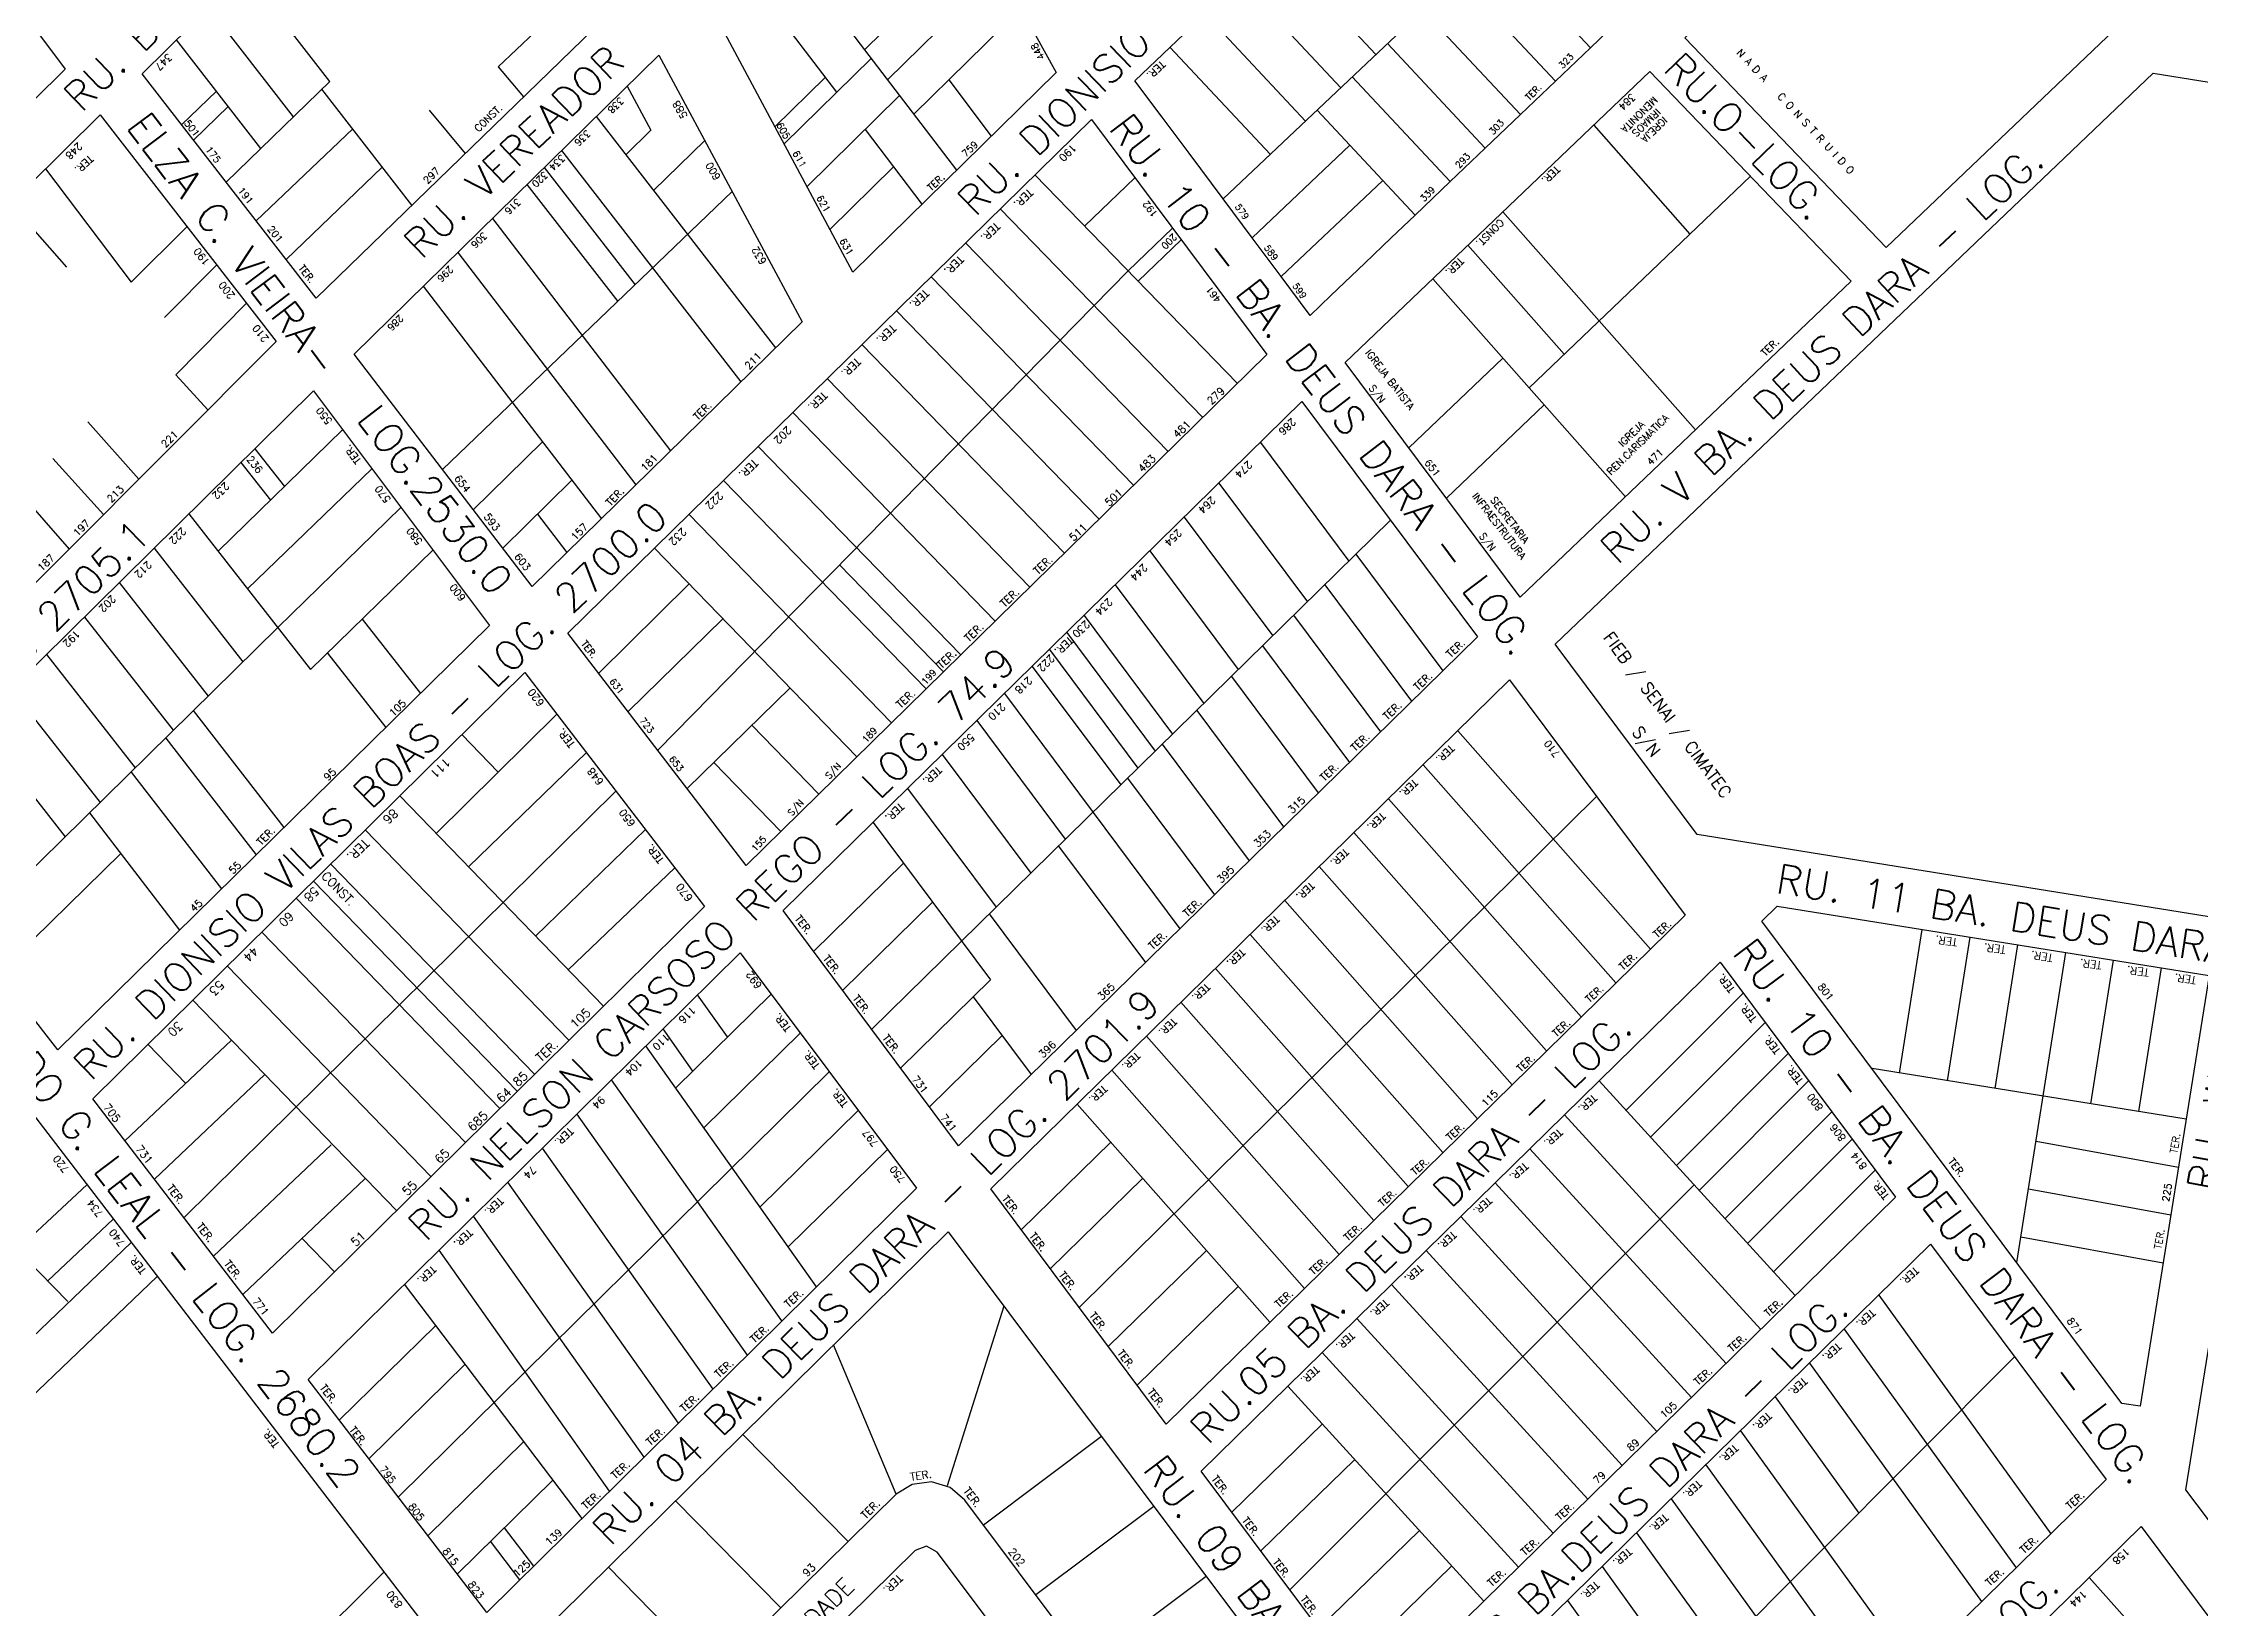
# Model space of a CAD drawing. Extents: x 714896 to 749292, y 8417558 to 8447149.
# Drawn here: x 740987.2 to 741432.6, y 8426551 to 8426874 of the extents above; entities that cross this region are included whole.
import ezdxf

# ---------------------------------------------------------------- set-up
doc = ezdxf.new("R2010")
doc.units = 0
doc.header["$MEASUREMENT"] = 0
for name, color, linetype in [('LOTE', 7, 'CONTINUOUS'), ('NUM-PORTA', 7, 'CONTINUOUS'), ('QUADRA', 6, 'CONTINUOUS'), ('TEXTO', 7, 'CONTINUOUS'), ('TEXTODERUA', 3, 'CONTINUOUS')]:
    doc.layers.add(name, color=color, linetype=linetype)
doc.styles.add('ROMANS', font='ROMANS.SHX', dxfattribs={"height": 1.5})

msp = doc.modelspace()

# ---------------------------------------------------------------- linework, layer by layer
at = {"layer": 'LOTE', "color": 7}
for p, q in [((741139.04, 8426895.88, 530.38), (741175.73, 8426847.81, 530.38)), ((741180.68, 8426896.22, 530.38), (741156.75, 8426872.68, 531.39)), ((741104.03, 8426890.88, 538.44), (741081.09, 8426869.16, 537.8)), ((741046.37, 8426866.11, 1121.06), (741028.84, 8426888.68, 539.66)), ((741131.9, 8426888.87, 530.38), (741150.97, 8426863.9, 530.38)), ((741184.55, 8426889.22, 530.38), (741161.46, 8426866.51, 531.36)), ((741038.85, 8426858.82, 31.78), (741021.38, 8426881.32, 539.66)), ((741189.04, 8426881.12, 530.38), (741166.91, 8426859.37, 531.32)), ((741032.14, 8426852.31, 32.69), (741014.72, 8426874.75, 539.05)), ((741081.09, 8426869.16, 537.8), (741086.33, 8426862.94, 537.07)), ((741158.1, 8426870.91, 529.63), (741140.13, 8426853.24, 530.38)), ((741022.94, 8426864.16, 734.49), (741015.77, 8426857.21, 539.63)), ((741046.37, 8426866.11, 1121.06), (741024.97, 8426845.36, 539.63)), ((741063.3, 8426840.62, 537.07), (741044.74, 8426864.52, 1076.7)), ((741148.62, 8426866.98, 529.95), (741138.24, 8426856.77, 530.38)), ((741174.12, 8426866.45, 530.69), (741182.87, 8426854.82, 530.38)), ((741025.39, 8426861, 734.49), (741018.22, 8426854.05, 539.63)), ((741066.9, 8426860.19, 538.02), (741074.31, 8426851.29, 537.07)), ((741163.97, 8426863.22, 529.58), (741144.85, 8426844.43, 530.38)), ((741031.15, 8426837.39, 539.63), (741051.09, 8426856.35, 538.47)), ((741156.84, 8426856.21, 530.38), (741168.59, 8426840.81, 530.38)), ((740987.71, 8426848.11, 538.26), (741005.39, 8426824.75, 0.22)), ((741057.19, 8426848.48, 538.03), (741037.34, 8426829.43, 539.63)), ((741162.7, 8426848.52, 529.83), (741149.58, 8426835.62, 530.38)), ((741191.88, 8426846.85), (741233.7, 8426803.82)), ((741202.13, 8426836.31, 0.69), (741212.52, 8426846.27)), ((740992.05, 8426827.79, 537.17), (740980.49, 8426840.96, 538.26)), ((741184.74, 8426839.85), (741226.56, 8426796.82)), ((741005.39, 8426824.75, 0.22), (741016.89, 8426836.2)), ((741177.6, 8426832.85), (741219.42, 8426789.81)), ((741211.12, 8426827.05, 0.61), (741220.3, 8426835.86)), ((741213.2, 8426824.92, 0.59), (741222.09, 8426833.45)), ((741012.22, 8426817.45, -0.05), (741023.02, 8426828.3)), ((741211.12, 8426827.05, 0.61), (741114.05, 8426728.18, 529.57)), ((741170.47, 8426825.84), (741212.28, 8426782.81)), ((741029.16, 8426820.4), (741014.59, 8426805.63, -0.44)), ((741163.33, 8426818.84), (741205.14, 8426775.81)), ((741156.19, 8426811.84), (741198, 8426768.81)), ((741014.59, 8426805.63, -0.44), (741021.16, 8426798.35)), ((741149.05, 8426804.84), (741190.86, 8426761.81)), ((741141.91, 8426797.83), (741183.72, 8426754.8)), ((740996.44, 8426795.88, 536.36), (741006.92, 8426784.09, 535.28)), ((741023.31, 8426769.21, 534.81), (741049, 8426794.25, 536.16)), ((740989.18, 8426788.34, 536.37), (740999.62, 8426776.77, 535.27)), ((741028.03, 8426787.54, 534.11), (741034.14, 8426779.77, 534.95)), ((741030.88, 8426790.36, 534.1), (741037.01, 8426782.55, 534.95)), ((741134.77, 8426790.83), (741176.58, 8426747.8)), ((741029.39, 8426761.43, 535.58), (741055.02, 8426786.24, 536.17)), ((741127.63, 8426783.83), (741169.44, 8426740.8)), ((740982.1, 8426781.62, 536.41), (740992.53, 8426769.66, 535.26)), ((741017.26, 8426776.91, 534.1), (741042.41, 8426744.81, 535.07)), ((741035.63, 8426753.46, 534.81), (741061.04, 8426778.23, 536.15)), ((741120.49, 8426776.83), (741162.3, 8426733.8)), ((741158.2, 8426670.55, 529.43), (741265.28, 8426775.59, 529.43)), ((741010.08, 8426769.81, 534.11), (741028.44, 8426746.39, 535.64)), ((741113.35, 8426769.83), (741155.17, 8426726.79)), ((741042.41, 8426744.81, 534.81), (741067.66, 8426769.42, 536.14)), ((741151.56, 8426766.38), (741173.01, 8426744.3)), ((741002.89, 8426762.72, 534.11), (741021.25, 8426739.32, 535.59)), ((741120.51, 8426762.46, 527.9), (741101.86, 8426744.04, 529.57)), ((740971.49, 8426690.4, 535.31), (741035.63, 8426753.46, 534.81)), ((740995.71, 8426755.63, 534.12), (741014.06, 8426732.25, 535.56)), ((741053.04, 8426755.21, -0.43), (741065.07, 8426739.86)), ((741127.51, 8426755.26, 528.04), (741107.96, 8426736.11, 529.57)), ((740987.87, 8426747.9, 534.12), (741006.22, 8426724.48, 535.29)), ((741045.91, 8426748.2, -0.43), (741057.94, 8426732.85)), ((740980.62, 8426740.74, 534.12), (740998.95, 8426717.34, 535.3)), ((741141.35, 8426741.02, 527.91), (741120.14, 8426720.25, 529.57)), ((741018.19, 8426736.32, 535.34), (741036.89, 8426712.18, 536.19)), ((741068.31, 8426710.95, 1.01), (741093.23, 8426735.58)), ((740973.44, 8426733.65, 534.12), (740991.75, 8426710.27, 535.29)), ((741012.53, 8426730.66, 535.34), (741031.18, 8426706.57, 536.19)), ((741073.6, 8426731.36), (741081.11, 8426723.61)), ((741133.49, 8426733.32), (741147.31, 8426719.09)), ((741279.16, 8426732.15, 523.74), (741318.94, 8426687.12, 523.74)), ((741074.97, 8426704.07, 0.89), (741099.32, 8426727.65)), ((741125.63, 8426725.62), (741139.46, 8426711.39)), ((741005.35, 8426723.62, 535.31), (741023.99, 8426699.51, 536.19)), ((741272.02, 8426725.15, 523.74), (741311.8, 8426680.12, 523.74)), ((741105.41, 8426719.72), (741016.25, 8426631.69)), ((741060.79, 8426718.71), (741102.82, 8426675.33)), ((741307.81, 8426718.61, 523.74), (741201.05, 8426613.14, 523.74)), ((741264.88, 8426718.14, 523.74), (741304.66, 8426673.12, 523.74)), ((740996.77, 8426715.2, 535.29), (741015.36, 8426691.03, 536.19)), ((741053.68, 8426711.69), (741095.71, 8426668.3)), ((741088.8, 8426689.8, 0.83), (741111.51, 8426711.79)), ((741257.74, 8426711.14, 523.74), (741297.52, 8426666.12, 523.74)), ((740977.92, 8426682.1, 535.14), (741003.2, 8426706.84, 534.83)), ((741046.56, 8426704.66), (741088.59, 8426661.28)), ((741095.53, 8426682.86, 0.91), (741117.6, 8426703.86)), ((741164.77, 8426704.83, 529.21), (741146.23, 8426686.58, 529.43)), ((741250.6, 8426704.14, 523.74), (741290.38, 8426659.11, 523.74)), ((741043, 8426701.15), (741085.03, 8426657.76)), ((741039.44, 8426697.63), (741081.47, 8426654.25)), ((741170.75, 8426696.81, 529.21), (741152.21, 8426678.57, 529.43)), ((741243.46, 8426697.14, 523.74), (741283.24, 8426652.11, 523.74)), ((741032.33, 8426690.61), (741074.36, 8426647.23)), ((741236.32, 8426690.13, 523.74), (741276.1, 8426645.11, 523.74)), ((741370.38, 8426661.52, 523.42), (741375.06, 8426691.16, 523.42)), ((741380.25, 8426659.94, 523.42), (741384.93, 8426689.57, 523.42)), ((741390.13, 8426658.35, 523.42), (741394.81, 8426687.98, 523.42)), ((741394.57, 8426622.41, 523.42), (741404.68, 8426686.39, 523.42)), ((741025.21, 8426683.58), (741067.24, 8426640.2)), ((741182.71, 8426680.78, 529.21), (741164.18, 8426662.54, 529.43)), ((741229.18, 8426683.13, 523.74), (741268.96, 8426638.11, 523.74)), ((741409.87, 8426655.17, 523.42), (741414.55, 8426684.81, 523.42)), ((741419.75, 8426653.59, 523.42), (741424.42, 8426683.22, 523.42)), ((741018.1, 8426676.56), (741060.12, 8426633.18)), ((741137.46, 8426677.78, 524.55), (741117.75, 8426658.46, 525.26)), ((741179.14, 8426677.27, 529.43), (741191.13, 8426661.21, 529.43)), ((741338.1, 8426678.01, 520.58), (741313.89, 8426653.77, 520.58)), ((741222.04, 8426676.13, 523.74), (741261.82, 8426631.1, 523.74)), ((741342.62, 8426671.96, 520.58), (741318.97, 8426648.28, 520.58)), ((741026.06, 8426668.34, 0.05), (741004.07, 8426647.56)), ((741008.84, 8426667.43), (741016.61, 8426659.41)), ((741143.46, 8426669.78, 524.55), (741123.55, 8426650.26, 525.27)), ((741185.12, 8426669.26, 529.25), (741170.16, 8426654.53, 529.43)), ((741214.9, 8426669.13, 523.74), (741254.69, 8426624.1, 523.74)), ((741347.4, 8426665.55, 520.58), (741324.31, 8426642.43, 520.58)), ((741032.94, 8426661.23, -0.05), (741010.16, 8426639.62)), ((741149.46, 8426661.78, 524.55), (741060.48, 8426574.01, 524.55)), ((741207.77, 8426662.13, 523.74), (741247.55, 8426617.1, 523.74)), ((741308.34, 8426659.92, 520.58), (741348.84, 8426615.6, 520.58)), ((741351.59, 8426659.94, 520.58), (741328.99, 8426637.31, 520.58)), ((740992.32, 8426614.4, 530.48), (740952.66, 8426654.84, 533.5)), ((741200.63, 8426655.12, 523.74), (741240.41, 8426610.1, 523.74)), ((741155.45, 8426653.78, 524.55), (741135.19, 8426633.91, 525.28)), ((741301.2, 8426652.91, 520.58), (741341.7, 8426608.59, 520.58)), ((741356.38, 8426653.53, 520.58), (741334.33, 8426631.46, 520.58)), ((741046.66, 8426646.74, -0.06), (741022.33, 8426623.75)), ((741161.45, 8426645.78, 524.55), (741140.95, 8426625.68, 525.29)), ((741207.58, 8426647.25, 530.83), (741189.09, 8426629.16, 523.74)), ((741294.06, 8426645.91, 520.58), (741334.56, 8426601.59, 520.58)), ((741360.56, 8426647.92, 520.58), (741339.01, 8426626.35, 520.58)), ((741398.53, 8426647.48, 523.42), (741427.95, 8426642.14, 523.42)), ((741365.35, 8426641.51, 520.58), (741344.36, 8426620.5, 520.58)), ((741053.62, 8426639.73, -0.05), (741028.42, 8426615.82)), ((741214.15, 8426639.81, 531.05), (741195.07, 8426621.15, 523.74)), ((741327.96, 8426638.45, 520.58), (741244.51, 8426554.91, 520.58)), ((741286.92, 8426638.91, 520.58), (741327.42, 8426594.59, 520.58)), ((741396.97, 8426637.61, 523.42), (741426.36, 8426632.27, 523.42)), ((741279.78, 8426631.91, 520.58), (741320.28, 8426587.59, 520.58)), ((741040.64, 8426627.42), (741047.31, 8426620.53)), ((741395.41, 8426627.73, 523.42), (741424.77, 8426622.39, 523.42)), ((741227.29, 8426624.94, 531.5), (741207.03, 8426605.12, 523.74)), ((741272.64, 8426624.91, 520.58), (741313.14, 8426580.58, 520.58)), ((741233.86, 8426617.5, 531.73), (741213.01, 8426597.11, 523.74)), ((741265.5, 8426617.9, 520.58), (741306, 8426573.58, 520.58)), ((741366.07, 8426615.69, 529.18), (741401.57, 8426566.47, 529.18)), ((741068.25, 8426609.43, 523.83), (741048.31, 8426589.88, 524.55)), ((741258.36, 8426610.9, 520.58), (741298.86, 8426566.58, 520.58)), ((741358.93, 8426608.69, 529.18), (741394.44, 8426559.47, 529.18)), ((741074.3, 8426601.46, 523.83), (741054.4, 8426581.94, 524.55)), ((741251.22, 8426603.9, 520.58), (741291.72, 8426559.58, 520.58)), ((741287.97, 8426496.68, 529.18), (741394.12, 8426602.95, 529.18)), ((741351.79, 8426601.69, 529.18), (741387.3, 8426552.47, 529.18)), ((741244.08, 8426596.9, 520.58), (741284.58, 8426552.57, 520.58)), ((741344.66, 8426594.69, 529.18), (741361.93, 8426570.73, 529.18)), ((741251.2, 8426589.11, 520.28), (741232.55, 8426570.94, 520.58)), ((741337.52, 8426587.68, 529.18), (741373.02, 8426538.46, 529.18)), ((741086.38, 8426585.5, 523.83), (741066.57, 8426566.07, 524.55)), ((741257.83, 8426581.72, 520.27), (741238.53, 8426562.92, 520.58)), ((741330.38, 8426580.68, 529.18), (741365.88, 8426531.46, 529.18)), ((741092.37, 8426577.54, 524.55), (741072.66, 8426558.14, 524.55)), ((741323.24, 8426573.68, 529.18), (741358.74, 8426524.46, 529.18)), ((741271.27, 8426567.14, 520.24), (741250.49, 8426546.9, 520.58)), ((741316.1, 8426566.68, 529.18), (741351.6, 8426517.45, 529.18)), ((741277.97, 8426559.82, 520.23), (741256.47, 8426538.88, 520.58)), ((741308.96, 8426559.68, 529.18), (741326.54, 8426535.3, 529.18)), ((741409.53, 8426557.47, 515.27), (741429.58, 8426534.94, 515.27)), ((741301.82, 8426552.67, 529.18), (741319.46, 8426528.21, 529.18))]:
    msp.add_line(p, q, dxfattribs=at)
at = {"layer": 'LOTE', "color": 7, "linetype": 'CONTINUOUS'}
for p, q in [((741185.47, 8426613.46), (741173.81, 8426576.34)), ((741163.25, 8426574.61), (741150.33, 8426605.42)), ((741153.37, 8426564.84), (741131.61, 8426586.94)), ((741205.66, 8426586.52), (741181.29, 8426568.26)), ((741117.73, 8426573.24), (741139.47, 8426551.16)), ((741216.47, 8426572.1), (741192.1, 8426553.84)), ((741103.86, 8426559.54), (741125.56, 8426537.49)), ((741227.27, 8426557.68), (741202.9, 8426539.42))]:
    msp.add_line(p, q, dxfattribs=at)
at = {"layer": 'LOTE', "color": 7, "linetype": 'CONTINUOUS', "flags": 128}
for points in [[(741230.75, 8426841.91), (741305.89, 8426912.93)], [(741286.39, 8426894.64), (741306.56, 8426873.11)], [(741241.48, 8426893.92), (741262.29, 8426871.71)], [(741234.24, 8426887.02), (741255.02, 8426864.84)], [(741279.16, 8426887.73), (741299.33, 8426866.2)], [(741227.01, 8426880.11), (741247.75, 8426857.97)], [(741271.93, 8426880.83), (741292.1, 8426859.3)], [(741219.78, 8426873.21), (741240.49, 8426851.1)], [(741264.66, 8426873.96), (741284.86, 8426852.39)], [(741257.39, 8426867.09), (741277.63, 8426845.49)], [(741250.13, 8426860.22), (741270.4, 8426838.58)], [(741307.23, 8426857.15), (741327.11, 8426834.66)], [(741236.74, 8426833.89), (741256.92, 8426852.97)], [(741242.72, 8426825.88), (741263.71, 8426845.72)], [(741293.89, 8426802.95), (741339.6, 8426846.58)], [(741288.48, 8426839.25), (741328.25, 8426794.27)], [(741281.24, 8426832.35), (741301.13, 8426809.85)], [(741274.01, 8426825.44), (741313.78, 8426780.45)], [(741269.09, 8426790.55), (741288.49, 8426809.07)], [(741276.86, 8426780.13), (741297.04, 8426799.39)], [(740981.86, 8426625.07), (740996.2, 8426638.5)], [(740988.13, 8426618.67), (741001.67, 8426631.36)], [(740914.95, 8426539.92), (741005.33, 8426626.59)], [(741010.71, 8426619.58), (740922.19, 8426534.83)], [(741057.5, 8426558.57), (741008.71, 8426510.01)]]:
    msp.add_lwpolyline(points, dxfattribs=at)
for points, elevation in [([(741107.75, 8426865.19), (741112.65, 8426856.07)], 529.59), ([(741101.33, 8426858.89), (741138.37, 8426811.17)], 529.59), ([(741112.65, 8426856.07), (741107.46, 8426850.99)], 529.59), ([(741094.19, 8426851.88), (741131.23, 8426804.17)], 529.59), ([(741123.74, 8426853.97), (741113.18, 8426843.61)], 529.59), ([(741090.62, 8426848.38), (741109.39, 8426824.2)], 529.59), ([(741129.42, 8426843.4), (741069.62, 8426786.07)], 529.59), ([(741087.05, 8426844.88), (741105.79, 8426820.74)], 529.59), ([(741079.91, 8426837.88), (741116.7, 8426789.92)], 529.59), ([(741072.77, 8426830.88), (741109.56, 8426782.92)], 529.59), ([(741065.63, 8426823.87), (741102.42, 8426775.92)], 529.59), ([(741090.25, 8426791.78), (741075.97, 8426777.78)], 529.59), ([(741096.34, 8426783.85), (741082.06, 8426769.85)], 529.59), ([(741089.2, 8426776.85), (741095.29, 8426768.91)], 529.59), ([(741128.43, 8426668.98), (741122.28, 8426677.67)], 524.55), ([(741121.32, 8426661.95), (741115.16, 8426670.65)], 524.55), ([(741146.81, 8426617.4), (741111.61, 8426667.14)], 524.55), ([(741139.69, 8426610.37), (741104.49, 8426660.11)], 524.55), ([(741132.58, 8426603.35), (741097.37, 8426653.09)], 524.55), ([(741125.46, 8426596.32), (741090.26, 8426646.06)], 524.55), ([(741118.34, 8426589.3), (741083.14, 8426639.03)], 524.55), ([(741111.23, 8426582.27), (741076.02, 8426632.01)], 524.55), ([(741104.11, 8426575.25), (741068.91, 8426624.98)], 524.55), ([(741098.42, 8426569.63), (741061.79, 8426617.96)], 524.55), ([(741085.61, 8426556.98), (741079.55, 8426564.91)], 524.55), ([(741088.45, 8426559.79), (741082.39, 8426567.72)], 524.55)]:
    msp.add_lwpolyline(points, dxfattribs=dict(at, elevation=elevation))
at = {"layer": 'LOTE', "color": 7, "flags": 128}
for points, elevation in [([(741238.44, 8426791.66), (741256.71, 8426767.18)], 529.43), ([(741229.87, 8426783.26), (741248.14, 8426758.78)], 529.43), ([(741222.73, 8426776.26), (741241.01, 8426751.78)], 529.43), ([(741215.59, 8426769.26), (741233.87, 8426744.78)], 529.43), ([(741258.14, 8426768.58), (741276.08, 8426744.54)], 529.43), ([(741208.46, 8426762.25), (741226.73, 8426737.77)], 529.43), ([(741251.72, 8426762.29), (741269.66, 8426738.24)], 529.43), ([(741198.47, 8426752.45), (741216.74, 8426727.97)], 529.43), ([(741202.03, 8426755.96), (741220.31, 8426731.48)], 529.43), ([(741245.29, 8426755.98), (741263.23, 8426731.94)], 529.43), ([(741194.9, 8426748.95), (741213.17, 8426724.47)], 529.43), ([(741238.86, 8426749.68), (741256.81, 8426725.64)], 529.43), ([(741191.33, 8426745.45), (741209.6, 8426720.97)], 529.43), ([(741232.44, 8426743.38), (741250.38, 8426719.33)], 529.43), ([(741185.61, 8426739.85), (741221.83, 8426691.32)], 529.43), ([(741179.9, 8426734.25), (741198.17, 8426709.77)], 529.43), ([(741225.3, 8426736.37), (741243.24, 8426712.33)], 529.43), ([(741172.76, 8426727.25), (741191.04, 8426702.77)], 529.43), ([(741218.16, 8426729.37), (741236.1, 8426705.33)], 529.43), ([(741211.02, 8426722.37), (741228.96, 8426698.33)], 529.43), ([(741165.63, 8426720.24), (741183.9, 8426695.76)], 529.43), ([(741158.49, 8426713.24), (741182.71, 8426680.78)], 529.43), ([(741196.74, 8426708.36), (741214.69, 8426684.32)], 529.43), ([(741182.46, 8426694.36), (741200.41, 8426670.32)], 529.43), ([(741429.54, 8426652.01), (741364.7, 8426662.44)], 523.42)]:
    msp.add_lwpolyline(points, dxfattribs=dict(at, elevation=elevation))
at = {"layer": 'LOTE', "color": 7, "linetype": 'CONTINUOUS'}
msp.add_lwpolyline([(741300.14, 8426409.65), (741177.43, 8426573.41), (741174.39, 8426576.04), (741170.56, 8426577.19), (741166.58, 8426576.66), (741163.25, 8426574.61), (741090.6, 8426503.06), (741088.35, 8426499.58), (741087.78, 8426495.71), (741088.9, 8426491.79), (741091.74, 8426488.56), (741100.85, 8426482.05), (741249.97, 8426375.44)], dxfattribs=at)
msp.add_lwpolyline([(741151.76, 8426462.23), (741204.7, 8426514.34), (741205.59, 8426516.25), (741205, 8426518.28), (741171.72, 8426562.69), (741169.51, 8426563.89), (741167.21, 8426563.03), (741102.13, 8426498.98), (741101.25, 8426496.6), (741102.49, 8426494.4), (741147.91, 8426461.93), (741149.97, 8426461.38), (741151.76, 8426462.23)], close=True, dxfattribs=at)
at = {"layer": 'QUADRA', "color": 6}
for points in [[(741079.17, 8426938.38), (741107.77, 8426883.73), (741043.53, 8426821.45), (741007.61, 8426867.72), (741079.17, 8426938.38)], [(740864.29, 8426828.66), (740954.7, 8426918.16), (740991.73, 8426868.71), (740902.07, 8426780.12)], [(741318.8, 8426868.2), (741360.39, 8426824.96), (741292.08, 8426759.74), (741255.93, 8426808.18), (741318.8, 8426868.2)], [(740909.33, 8426770.54), (740998.98, 8426859.28), (741035.29, 8426812.5), (740946.09, 8426723.14), (740909.33, 8426770.54)], [(741095.5, 8426752.32), (741203.55, 8426858.29), (741239.76, 8426809.77), (741132.32, 8426704.39), (741095.5, 8426752.32)], [(741042.97, 8426802.28), (741079.34, 8426753.88), (740990.19, 8426666.3), (740953.3, 8426713.76), (741042.97, 8426802.28)], [(740997.46, 8426656.19), (741086.61, 8426744.2), (741123.69, 8426695.93), (741034.5, 8426607.88), (740997.46, 8426656.19)], [(740970.47, 8426672.04), (741069.67, 8426542.7), (741004.01, 8426477.34), (740867.9, 8426572.98), (740970.47, 8426672.04)]]:
    msp.add_lwpolyline(points, close=True, dxfattribs=at)
for points, elevation in [([(741154.31, 8426826.81), (741124.77, 8426881.87), (741166.14, 8426922.46), (741196.31, 8426868), (741154.31, 8426826.81)], 530.38), ([(741299.31, 8426750.05), (741422.68, 8426867.84), (741462.95, 8426861.36), (741435.96, 8426693.52), (741328.62, 8426710.78), (741299.31, 8426750.05)], 529.49), ([(741139.92, 8426695.04), (741247.01, 8426800.07), (741283.22, 8426751.54), (741176.14, 8426646.51), (741139.92, 8426695.04)], 529.43), ([(741182.78, 8426637.62), (741289.86, 8426742.65), (741326.08, 8426694.13), (741218.99, 8426589.09), (741182.78, 8426637.62)], 523.74), ([(741041.86, 8426598.29), (741131.05, 8426686.34), (741167.45, 8426637.77), (741078.74, 8426550.21), (741041.86, 8426598.29)], 524.55), ([(741226.24, 8426579.39), (741333.32, 8426684.42), (741369.53, 8426635.9), (741262.45, 8426530.87), (741226.24, 8426579.39)], 520.58), ([(741269.7, 8426521.16), (741376.78, 8426626.19), (741412.99, 8426577.67), (741305.91, 8426472.64), (741269.7, 8426521.16)], 529.18), ([(741313.15, 8426462.94), (741420.24, 8426567.97), (741462.8, 8426510.94), (741335.29, 8426433.27), (741313.15, 8426462.94)], 515.27)]:
    msp.add_lwpolyline(points, close=True, dxfattribs=dict(at, elevation=elevation))
at = {"layer": 'QUADRA'}
msp.add_lwpolyline([(741326.03, 8426875.11), (741373.05, 8426919.99), (741414.64, 8426876.75), (741367.63, 8426831.86), (741326.03, 8426875.11)], close=True, dxfattribs=at)
at = {"layer": 'QUADRA', "linetype": 'CONTINUOUS'}
msp.add_lwpolyline([(741313.79, 8426880.01), (741306.56, 8426873.11), (741299.33, 8426866.2), (741292.1, 8426859.3), (741284.86, 8426852.39), (741277.63, 8426845.49), (741270.4, 8426838.58), (741265.44, 8426833.85), (741260, 8426828.66), (741253, 8426821.98), (741248.7, 8426817.86), (741248.7, 8426817.86), (741242.72, 8426825.88), (741236.74, 8426833.89), (741230.75, 8426841.91), (741223.73, 8426851.31), (741218.17, 8426858.77), (741212.55, 8426866.3), (741227.01, 8426880.11)], dxfattribs=at)
at = {"layer": 'QUADRA', "color": 6, "linetype": 'CONTINUOUS', "elevation": 529.59}
msp.add_lwpolyline([(741088.15, 8426761.91), (741051.36, 8426809.87), (741114.29, 8426871.59), (741143.83, 8426816.53), (741088.15, 8426761.91)], close=True, dxfattribs=at)
at = {"layer": 'QUADRA', "elevation": 523.42}
msp.add_lwpolyline([(741420.01, 8426592.77), (741416.24, 8426593.38), (741341.96, 8426692.9), (741345.1, 8426695.97), (741434.3, 8426681.63), (741420.01, 8426592.77)], close=True, dxfattribs=at)
at = {"layer": 'QUADRA', "color": 6, "linetype": 'CONTINUOUS'}
for points in [[(741481.17, 8426518.48), (741505.15, 8426670.24), (741446.15, 8426679.73), (741429.4, 8426575.55), (741471.3, 8426520.12), (741481.17, 8426518.48)], [(741197.19, 8426339.41), (741013.63, 8426470.47), (741174, 8426628.78), (741325.32, 8426426.82), (741197.19, 8426339.41)]]:
    msp.add_lwpolyline(points, close=True, dxfattribs=at)

# ---------------------------------------------------------------- texts
at = {"layer": 'NUM-PORTA', "color": 7, "style": 'ROMANS'}
for s, height, rotation, p in [('448', 1.424, 119.6186, (741194.01, 8426871.1)), ('347', 1.5, 224.3891, (741012.92, 8426872.06)), ('338', 1.42, 224.1824, (741106.21, 8426863)), ('588', 1.5, 121.0391, (741120.28, 8426859.05)), ('501', 1.437, 308.0923, (741016.21, 8426857.5)), ('336', 1.42, 224.1824, (741099.34, 8426856.25)), ('605', 1.4, 299.8062, (741138.47, 8426857.2)), ('303', 1.343, 45.7127, (741286.45, 8426855.02, 39.28)), ('248', 1.496, 224.2503, (740994.41, 8426853.67)), ('175', 1.437, 308.0923, (741020.58, 8426852.05)), ('334', 1.42, 224.1824, (741094.11, 8426851.17)), ('611', 1.413, 299.8062, (741141.8, 8426851.36)), ('759', 1.424, 43.141, (741177.63, 8426850.45)), ('190', 1.543, 224.2136, (741199.56, 8426853.34)), ('293', 1.343, 45.7127, (741279.47, 8426848.12, 39.28)), ('297', 1.474, 43.9737, (741066.5, 8426844.88)), ('320', 1.42, 224.1824, (741090.55, 8426847.7)), ('600', 1.5, 121.0391, (741127.1, 8426846.35)), ('191', 1.437, 308.0923, (741027.3, 8426843.6)), ('316', 1.42, 224.1824, (741084.95, 8426842.11)), ('621', 1.413, 299.8062, (741146.74, 8426842.15)), ('192', 1.396, 127.8034, (741217.32, 8426838.84)), ('339', 1.343, 45.7127, (741272.24, 8426841.22, 39.28)), ('579', 1.343, 304.9909, (741233.1, 8426840.3, 39.28)), ('201', 1.437, 308.1078, (741033.39, 8426835.68)), ('306', 1.419, 224.1768, (741078.01, 8426835.16)), ('632', 1.5, 121.0391, (741136.59, 8426828.93)), ('631', 1.413, 299.8062, (741151.5, 8426833.28)), ('200', 1.396, 224.8797, (741220.39, 8426834.9)), ('589', 1.343, 305.8222, (741239.1, 8426831.82, 39.28)), ('190', 1.515, 127.9827, (741021.7, 8426828.92)), ('296', 1.42, 224.1761, (741071.02, 8426828.19)), ('200', 1.514, 128.0802, (741026.87, 8426821.98)), ('461', 1.396, 127.8034, (741230.43, 8426821.17)), ('599', 1.343, 305.8222, (741244.98, 8426823.95, 39.28)), ('210', 1.512, 128.4898, (741033.87, 8426813.09)), ('286', 1.42, 224.1761, (741060.74, 8426818.11)), ('211', 1.511, 45.5212, (741132.9, 8426806.6)), ('279', 1.579, 43.3949, (741228.32, 8426799.31)), ('550', 1.5, 128.1256, (741046.94, 8426796.1)), ('221', 1.499, 44.0602, (741012.42, 8426790.47)), ('481', 1.579, 43.3949, (741221.3, 8426792.42)), ('236', 1.5, 308.1256, (741029.1, 8426788.16)), ('181', 1.511, 45.5212, (741111.46, 8426785.57)), ('483', 1.579, 43.3949, (741214.08, 8426785.36)), ('232', 1.513, 224.0622, (741024.74, 8426783.57)), ('213', 1.499, 44.0602, (741001.24, 8426779.15, -535.18)), ('570', 1.5, 126.9808, (741059.04, 8426779.89)), ('501', 1.579, 43.3949, (741207.22, 8426778.36)), ('197', 1.499, 44.0602, (740994.24, 8426772.15, -535.18)), ('157', 1.511, 45.5212, (741097.05, 8426771.32)), ('511', 1.579, 43.3949, (741199.88, 8426771.16)), ('222', 1.513, 224.1176, (741015.83, 8426774.25)), ('580', 1.5, 126.9808, (741065.57, 8426771.2)), ('187', 1.499, 44.0467, (740986.92, 8426764.96)), ('212', 1.513, 224.1345, (741008.73, 8426767.31)), ('600', 1.5, 128.1256, (741074.52, 8426759.62)), ('202', 1.513, 224.1345, (741001.33, 8426760.27)), ('192', 1.513, 224.1345, (740993.93, 8426753.04)), ('105', 1.511, 44.1129, (741059.48, 8426734.98)), ('620', 1.532, 127.8233, (741090.73, 8426737.93)), ('95', 1.511, 44.1129, (741045.98, 8426721.72)), ('86', 1.818, 224.2377, (741059.37, 8426716.21)), ('55', 1.511, 44.1129, (741026.38, 8426702.46)), ('58', 1.818, 224.2377, (741043.07, 8426700.12)), ('670', 1.586, 127.8806, (741121.41, 8426697.68)), ('45', 1.511, 44.1129, (741018.39, 8426694.62)), ('60', 1.818, 224.2377, (741037.87, 8426694.98)), ('44', 1.818, 224.2377, (741030.58, 8426687.79)), ('692', 1.519, 126.5943, (741135.66, 8426679.63, 524.55)), ('53', 1.818, 224.2377, (741023.51, 8426680.81)), ('30', 1.818, 224.2377, (741014.94, 8426672.35)), ('116', 1.519, 223.3729, (741121.07, 8426675.41, 524.55)), ('110', 1.519, 223.3729, (741115.67, 8426669.83, 524.55)), ('104', 1.519, 223.3729, (741110.03, 8426664.54, 524.55)), ('85', 1.809, 43.3341, (741085.18, 8426658.62)), ('731', 1.5, 308.2049, (741166.41, 8426660.22, 491.6)), ('705', 1.598, 307.4899, (740999.52, 8426654.45)), ('64', 1.809, 43.3341, (741081.79, 8426655.27)), ('94', 1.519, 223.3729, (741102.29, 8426656.89, 524.55)), ('685', 1.809, 43.3341, (741075.82, 8426649.38)), ('741', 1.5, 308.2049, (741172.3, 8426652.32, 491.6)), ('731', 1.598, 307.4899, (741006.18, 8426645.88)), ('65', 1.809, 43.3341, (741069.03, 8426642.68)), ('720', 1.5, 127.7997, (740992.63, 8426641.69)), ('55', 1.809, 43.3341, (741062.33, 8426636.06)), ('734', 1.5, 127.7997, (740999.66, 8426632.54)), ('740', 1.5, 127.7997, (741004.22, 8426626.49)), ('51', 1.809, 43.3341, (741051.71, 8426625.58)), ('795', 1.518, 307.345, (741056.56, 8426579.73, 524.55)), ('805', 1.518, 307.345, (741062.45, 8426572.05, 524.55)), ('139', 1.5, 42.592, (741091.65, 8426563.95, 524.55)), ('815', 1.518, 307.345, (741069.51, 8426562.85, 524.55)), ('125', 1.5, 42.592, (741085.05, 8426557.44, 524.55)), ('823', 1.518, 307.345, (741074.74, 8426555.98, 524.55)), ('830', 1.5, 127.7997, (741061.47, 8426551.84))]:
    msp.add_text(s, height=height, rotation=rotation, dxfattribs=at).set_placement(p)
at = {"layer": 'NUM-PORTA', "style": 'ROMANS'}
for s, height, rotation, p in [('323', 1.343, 45.7127, (741300.81, 8426868.67, 39.28)), ('384', 1.484, 224.2324, (741314.99, 8426863.8)), ('S/N', 1.484, 307.6228, (741260.7, 8426802.86)), ('286', 1.527, 223.3998, (741244.91, 8426796.83, 529.43)), ('202', 1.578, 224.212, (741140.75, 8426795.12)), ('274', 1.527, 223.3998, (741235.89, 8426787.98, 529.43)), ('651', 1.484, 307.6228, (741272.2, 8426787.45)), ('471', 1.484, 44.2324, (741319.05, 8426786.79)), ('654', 1.511, 307.7897, (741071.96, 8426784.23)), ('222', 1.577, 224.2133, (741126.64, 8426781.6)), ('264', 1.528, 223.3753, (741228.33, 8426780.65, 529.43)), ('593', 1.511, 307.7897, (741078.05, 8426776.3)), ('232', 1.577, 224.2133, (741119.08, 8426774.18)), ('254', 1.528, 223.3753, (741221.36, 8426773.9, 529.43)), ('S/N', 1.484, 307.6228, (741283.49, 8426772.32)), ('603', 1.511, 307.7897, (741084.35, 8426768.09)), ('244', 1.528, 223.3624, (741214.28, 8426766.75, 529.43)), ('234', 1.528, 223.3624, (741207.04, 8426759.64, 529.43)), ('230', 1.528, 223.3624, (741202.35, 8426755.04, 529.43)), ('222', 1.528, 224.5514, (741195.08, 8426748.02, 529.43)), ('199', 1.359, 47.1303, (741169.33, 8426741.54)), ('218', 1.528, 223.3666, (741190.48, 8426743.44, 529.43)), ('631', 1.346, 308.2123, (741103.99, 8426742.32)), ('723', 1.346, 308.2123, (741110.21, 8426734.23)), ('210', 1.528, 223.3624, (741184.95, 8426737.98, 529.43)), ('189', 1.359, 47.1303, (741157.1, 8426729.55)), ('550', 1.528, 223.3624, (741178.57, 8426731.72, 529.43)), ('710', 1.478, 128.5225, (741300.38, 8426727.44, 523.74)), ('S/N', 2.5, 308.3002, (741315.02, 8426731.83)), ('111', 1.815, 224.2354, (741070.23, 8426726.76)), ('653', 1.346, 308.2123, (741116.29, 8426726.31)), ('S/N', 1.359, 47.1303, (741149.47, 8426722.07)), ('648', 1.515, 127.8296, (741102.95, 8426721.65)), ('S/N', 1.359, 47.1303, (741141.73, 8426714.47)), ('315', 1.531, 43.3503, (741244.99, 8426714.96, 529.43)), ('650', 1.515, 127.8296, (741109.52, 8426713.11)), ('155', 1.359, 47.1303, (741134.23, 8426707.12)), ('353', 1.531, 43.3503, (741237.92, 8426708.02, 529.43)), ('395', 1.531, 43.3503, (741230.35, 8426700.6, 529.43)), ('365', 1.53, 43.38, (741205.7, 8426676.45, 529.43)), ('801', 1.494, 307.367, (741353.38, 8426679.34, 523.42)), ('105', 1.809, 43.3323, (741097, 8426670.59)), ('396', 1.53, 43.38, (741193.55, 8426664.53, 529.43)), ('115', 1.475, 44.9281, (741284.94, 8426654.47, 523.74)), ('800', 1.499, 127.7441, (741354.68, 8426654.46, 1041.15)), ('806', 1.499, 127.7441, (741359.38, 8426648.17, 1041.15)), ('797', 1.463, 128.1131, (741159.66, 8426647.08, 524.55)), ('814', 1.499, 127.7441, (741363.74, 8426642.32, 1041.15)), ('74', 1.519, 223.3564, (741088.08, 8426642.47, 524.55)), ('750', 1.463, 128.1131, (741165.26, 8426639.6, 524.55)), ('225', 1.48, 80.6781, (741425.99, 8426634.89, 523.42)), ('771', 1.529, 307.7289, (741030.29, 8426614.43, -535.14)), ('871', 1.484, 306.0112, (741404.78, 8426610.39, 523.42)), ('105', 1.499, 42.2411, (741321.76, 8426590.16, 520.58)), ('89', 1.499, 42.233, (741314.93, 8426583.38, 520.58)), ('79', 1.499, 42.2345, (741307.96, 8426576.66, 520.58)), ('202', 1.581, 307.2376, (741186.29, 8426562.78)), ('158', 1.5, 222.6696, (741417.02, 8426563.69, 515.27)), ('93', 1.581, 45.0989, (741144.88, 8426557.46)), ('144', 1.5, 222.4329, (741408.17, 8426554.91, 515.27))]:
    msp.add_text(s, height=height, rotation=rotation, dxfattribs=at).set_placement(p)
at = {"layer": 'TEXTO', "style": 'ROMANS'}
for s, height, rotation, p in [('N A D A   C O N S T R U I D O', 1.516, 313.0299, (741336.6, 8426871.99)), ('TER.', 1.343, 45.7127, (741293.93, 8426862.1, 39.28)), ('CONST.', 1.475, 43.942, (741077.05, 8426855.61)), ('MENONITA', 1.484, 224.2324, (741319.57, 8426863.17)), ('IRMAOS', 1.484, 224.2324, (741320.14, 8426860.67)), ('IGREJA', 1.484, 224.2324, (741321.53, 8426859.01)), ('TER.', 1.501, 223.0308, (740996.66, 8426851.07)), ('TER.', 1.484, 224.2324, (741299.37, 8426848.88)), ('TER.', 1.575, 224.2147, (741190.57, 8426844.14)), ('TER.', 1.575, 224.212, (741183.76, 8426837.19)), ('CONST.', 1.484, 224.2324, (741287.85, 8426837.89)), ('TER.', 1.44, 308.3825, (741039.8, 8426827.59)), ('TER.', 1.579, 224.2158, (741176.22, 8426830.35)), ('TER.', 1.484, 224.2324, (741279.52, 8426829.93)), ('TER.', 1.58, 224.2155, (741169.1, 8426823.39)), ('TER.', 1.579, 224.2129, (741162.26, 8426816.14)), ('IGREJA BATISTA', 1.4842, 307.6228, (741259.99, 8426810.12)), ('TER.', 1.484, 44.2324, (741342.64, 8426809.31)), ('TER.', 1.58, 224.2149, (741155, 8426809.26)), ('TER.', 1.578, 224.2123, (741148.1, 8426802.3)), ('REN.CARISMATICA', 1.4842, 44.2324, (741310.81, 8426784.79)), ('IGREJA ', 1.484, 44.2324, (741313.2, 8426790.61)), ('TER.', 1.5, 126.9808, (741052.97, 8426787.93)), ('TER.', 1.578, 224.2116, (741133.82, 8426788.35)), ('INFRAESTRUTURA', 1.4842, 307.6228, (741282.05, 8426780.57)), ('SECRETARIA', 1.484, 307.6228, (741285.79, 8426779.77)), ('TER.', 1.578, 43.3995, (741192.49, 8426764.24)), ('TER.', 1.578, 43.4008, (741185.61, 8426757.52)), ('TER.', 1.577, 43.4029, (741178.23, 8426750.37)), ('FIEB / SENAI / CIMATEC', 2.5, 306.6146, (741309.08, 8426751.35)), ('TER.', 1.396, 308.2229, (741098.14, 8426750.08)), ('TER.', 1.577, 43.4025, (741172.63, 8426744.87)), ('TER.', 1.528, 223.3666, (741198.94, 8426751.74, 529.43)), ('TER.', 1.528, 43.4252, (741277.68, 8426747.12, 529.43)), ('TER.', 1.529, 43.3945, (741270.94, 8426740.34, 529.43)), ('TER.', 1.578, 43.3999, (741164.14, 8426736.65)), ('TER.', 1.53, 43.3643, (741264.63, 8426734.27, 529.43)), ('TER.', 1.519, 127.828, (741097.09, 8426729.45)), ('TER.', 1.53, 43.3607, (741257.98, 8426727.79, 529.43)), ('TER.', 1.474, 223.4034, (741277.59, 8426729.38, 523.74)), ('TER.', 1.528, 223.3809, (741171.77, 8426724.97, 529.43)), ('TER.', 1.531, 43.3518, (741251.61, 8426721.6, 529.43)), ('TER.', 1.474, 223.3858, (741270.03, 8426722.3, 523.74)), ('TER.', 1.528, 223.3808, (741163.99, 8426717.41, 529.43)), ('TER.', 1.474, 223.3686, (741263.37, 8426715.42, 523.74)), ('TER.', 1.511, 45.1707, (741032.17, 8426708.37)), ('TER.', 1.817, 224.2357, (741053.38, 8426710)), ('TER.', 1.525, 127.84, (741115.45, 8426705.56)), ('TER.', 1.473, 223.3655, (741255.79, 8426708, 523.74)), ('CONST.', 1.819, 314.2349, (741044.49, 8426702.06)), ('TER.', 1.473, 223.3569, (741248.72, 8426701.07, 523.74)), ('TER.', 1.51, 307.7598, (741142.26, 8426693.36, 529.43)), ('TER.', 1.531, 43.3532, (741223.35, 8426693.63, 529.43)), ('TER.', 1.531, 43.3566, (741216.19, 8426686.87, 529.43)), ('TER.', 1.473, 223.3432, (741241.51, 8426694.15, 523.74)), ('TER.', 1.476, 42.4554, (741320.34, 8426689.31, 523.74)), ('TER.', 1.628, 172.9716, (741382.4, 8426689.31, 523.42)), ('TER.', 1.506, 308.054, (741148.09, 8426685.12, 529.43)), ('TER.', 1.473, 223.346, (741234.4, 8426687.31, 523.74)), ('TER.', 1.475, 42.3983, (741313.28, 8426682.66, 523.74)), ('TER.', 1.626, 172.9851, (741392.39, 8426687.76, 523.42)), ('TER.', 1.625, 171.0714, (741402.12, 8426686.05, 523.42)), ('TER.', 1.499, 127.7441, (741336.46, 8426678.87, 1041.15)), ('TER.', 1.622, 172.9598, (741412.21, 8426684.54, 523.42)), ('TER.', 1.619, 172.9491, (741421.92, 8426683.06, 523.42)), ('TER.', 1.591, 171.9149, (741431.68, 8426681.45, 523.42)), ('TER.', 1.506, 308.077, (741154.2, 8426676.9, 529.43)), ('TER.', 1.473, 223.3567, (741227.19, 8426680.18, 523.74)), ('TER.', 1.475, 42.3822, (741306.35, 8426675.94, 523.74)), ('TER.', 1.462, 128.1074, (741141.66, 8426670.82, 524.55)), ('TER.', 1.473, 223.3529, (741220.31, 8426673.03, 523.74)), ('TER.', 1.475, 42.369, (741299.51, 8426668.89, 523.74)), ('TER.', 1.499, 127.7441, (741341.03, 8426672.76, 1041.15)), ('TER.', 1.81, 43.3332, (741089.95, 8426663.7)), ('TER.', 1.506, 308.0795, (741160.35, 8426668.73, 529.43)), ('TER.', 1.499, 127.7441, (741345.92, 8426666.2, 1041.15)), ('TER.', 1.461, 128.1231, (741147.61, 8426663.14, 524.55)), ('TER.', 1.473, 223.3584, (741212.75, 8426665.97, 523.74)), ('TER.', 1.475, 42.3616, (741292.16, 8426661.62, 523.74)), ('TER.', 1.499, 127.7441, (741350.56, 8426659.99, 1041.15)), ('TER.', 1.473, 223.3563, (741205.95, 8426659.14, 523.74)), ('TER.', 1.461, 128.1224, (741153.45, 8426655.24, 524.55)), ('TER.', 1.499, 222.38, (741307.05, 8426657.27, 520.58)), ('TER.', 1.519, 223.3677, (741095.76, 8426650.42, 524.55)), ('TER.', 1.475, 42.3559, (741277.62, 8426647.46, 523.74)), ('TER.', 1.499, 222.3719, (741299.95, 8426650.19, 520.58)), ('TER.', 1.48, 79.9402, (741427.62, 8426644.86, 523.42)), ('TER.', 1.475, 42.3598, (741270.36, 8426640.33, 523.74)), ('TER.', 1.498, 222.3668, (741292.85, 8426643.19, 520.58)), ('TER.', 1.494, 307.367, (741380.3, 8426643.27, 523.42)), ('TER.', 1.519, 307.7452, (741012.68, 8426637.76)), ('TER.', 1.494, 307.9932, (741185.05, 8426635.55, 523.74)), ('TER.', 1.475, 42.3645, (741263.62, 8426633.84, 523.74)), ('TER.', 1.499, 127.7441, (741368.32, 8426636.19, 1041.15)), ('TER.', 1.519, 223.3606, (741081.31, 8426636.06, 524.55)), ('TER.', 1.498, 222.3634, (741285.36, 8426636.09, 520.58)), ('TER.', 1.517, 307.7539, (741018.77, 8426629.87)), ('TER.', 1.519, 223.359, (741074.93, 8426629.48, 524.55)), ('TER.', 1.498, 308.1968, (741190.64, 8426627.88, 523.74)), ('TER.', 1.475, 42.3704, (741256.47, 8426626.76, 523.74)), ('TER.', 1.498, 222.37, (741278.04, 8426629.03, 520.58)), ('TER.', 1.479, 79.6782, (741424.35, 8426625.09, 523.42)), ('TER.', 1.517, 307.7568, (741024.45, 8426622.15, -535.14)), ('TER.', 1.475, 42.3668, (741249.35, 8426619.79, 523.74)), ('TER.', 1.519, 223.3575, (741067.42, 8426621.92, 524.55)), ('TER.', 1.499, 308.2247, (741196.75, 8426619.87, 523.74)), ('TER.', 1.498, 222.3689, (741271.17, 8426622.17, 520.58)), ('TER.', 1.517, 222.346, (741373.46, 8426621.68, 529.18)), ('TER.', 1.535, 42.608, (741141.09, 8426613.03, 524.55)), ('TER.', 1.475, 42.3672, (741242.26, 8426613.03, 523.74)), ('TER.', 1.498, 222.369, (741264.12, 8426615.02, 520.58)), ('TER.', 1.499, 42.2265, (741343.29, 8426611.15, 520.58)), ('TER.', 1.499, 308.2176, (741203.06, 8426611.47, 523.74)), ('TER.', 1.518, 222.2447, (741364.47, 8426612.92, 529.18)), ('TER.', 1.535, 42.6058, (741133.98, 8426605.72, 524.55)), ('TER.', 1.498, 222.3705, (741257.04, 8426608.23, 520.58)), ('TER.', 1.499, 42.2245, (741335.79, 8426603.88, 520.58)), ('TER.', 1.518, 222.2333, (741357.48, 8426606.03, 529.18)), ('TER.', 1.535, 42.6043, (741126.66, 8426598.56, 524.55)), ('TER.', 1.499, 308.2155, (741208.81, 8426603.7, 523.74)), ('TER.', 1.498, 222.3736, (741249.75, 8426601.24, 520.58)), ('TER.', 1.506, 307.7875, (741044.21, 8426596.56, 524.55)), ('TER.', 1.498, 308.1578, (741215.05, 8426595.67, 523.74)), ('TER.', 1.499, 42.233, (741328.73, 8426596.98, 520.58)), ('TER.', 1.518, 222.2371, (741350.44, 8426598.83, 529.18)), ('TER.', 1.535, 42.6031, (741119.55, 8426591.47, 524.55)), ('TER.', 1.502, 307.8156, (741050.3, 8426587.89, 524.55)), ('TER.', 1.536, 42.6019, (741112.5, 8426584.55, 524.55)), ('TER.', 1.518, 222.2261, (741343.1, 8426591.68, 529.18)), ('TER.', 1.518, 222.233, (741336.19, 8426585.05, 529.18)), ('TER.', 1.535, 42.592, (741105.27, 8426577.64, 524.55)), ('TER.', 1.581, 8.436, (741166.27, 8426577.39)), ('TER.', 1.499, 307.6839, (741228.26, 8426577.76, 520.58)), ('TER.', 1.535, 42.592, (741099.24, 8426571.39, 524.55)), ('TER.', 1.581, 307.2376, (741177.02, 8426575.29)), ('TER.', 1.518, 222.2333, (741328.68, 8426577.66, 529.18)), ('TER.', 1.498, 42.2906, (741405.56, 8426571.4, 529.18)), ('TER.', 1.581, 45.0989, (741156.94, 8426569.39)), ('TER.', 1.5, 308.0627, (741234.56, 8426569.18, 520.58)), ('TER.', 1.499, 42.2371, (741300.23, 8426569.1, 520.58)), ('TER.', 1.518, 222.2345, (741321.75, 8426570.71, 529.18)), ('TER.', 1.499, 42.2415, (741293.04, 8426561.85, 520.58)), ('TER.', 1.498, 42.2592, (741396.02, 8426562.26, 529.18)), ('TER.', 1.5, 308.087, (741240.87, 8426560.57, 520.58)), ('TER.', 1.518, 222.2373, (741314.24, 8426563.66, 529.18)), ('TER.', 1.581, 224.8424, (741163.62, 8426558.23)), ('TER.', 1.499, 42.256, (741286.16, 8426555.45, 520.58)), ('TER.', 1.517, 222.2416, (741307.55, 8426556.82, 529.18)), ('TER.', 1.499, 42.2984, (741388.96, 8426555.56, 529.18)), ('TER.', 1.5, 308.0939, (741246.6, 8426552.93, 520.58))]:
    msp.add_text(s, height=height, rotation=rotation, dxfattribs=at).set_placement(p)
at = {"layer": 'TEXTO', "color": 7, "style": 'ROMANS'}
for height, rotation, p in [(1.5, 223.6596, (741217.9, 8426870.56)), (1.424, 43.141, (741170.49, 8426843.45)), (1.511, 45.5212, (741122.32, 8426796.11)), (1.511, 45.5212, (741104.26, 8426778.39)), (1.5, 127.7997, (741008.58, 8426620.81)), (1.5, 127.7997, (741036.06, 8426584.98))]:
    msp.add_text('TER.', height=height, rotation=rotation, dxfattribs=at).set_placement(p)
at = {"layer": 'TEXTODERUA', "style": 'ROMANS'}
for s, height, rotation, p in [('RU. DIONISIO VILAS BOAS - LOG. 2700.0', 6, 44.1535, (741179.51, 8426838.01)), ('RU. BENJAMIM CONSTANT', 6, 44.0788, (740995.05, 8426859.56)), ('RU. VEREADOR', 6, 43.7164, (741065.21, 8426829.22)), ('RU.O-LOG. ', 6, 314.1159, (741321.24, 8426868.49)), ('ELZA C. VIEIRA-', 6, 307.2741, (741004.22, 8426856.81)), ('RU. 10 - BA. DEUS DARA - LOG. ', 6, 307.4436, (741206.9, 8426856.52)), ('RU. V BA. DEUS DARA - LOG. ', 6, 43.1639, (741312.11, 8426766.25)), ('LOG.2530.0     ', 6, 307.2741, (741051.73, 8426796.47)), ('RU. DIONISIO VILAS BOAS - LOG. 2700.0', 6, 44.1535, (740997.02, 8426659.66)), ('RU. VEREADOR LINO TEIXEIRA - LOG. 2705.1', 6, 44.3868, (740878.91, 8426643.91)), ('RU. NELSON CARSOSO REGO - LOG. 74.9', 6, 44.2479, (741066.12, 8426626.57)), ('RU. 11 BA. DEUS DARA - LOG. ', 6, 350.8997, (741344.56, 8426698.77)), ('RU. LEVINDO G. LEAL - LOG. 2680.2', 6, 307.6865, (740956.62, 8426694.25)), ('RU. 10 - BA. DEUS DARA - LOG. ', 6, 306.8566, (741335.64, 8426686.36)), ('RU. 04 BA. DEUS DARA - LOG. 2701.9', 6, 44.3555, (741104.17, 8426563.74)), ('RU.05 BA. DEUS DARA - LOG. ', 6, 44.246, (741227.54, 8426584.62)), ('RU. W -', 6, 79.4103, (741435.59, 8426636.82)), ('RU.06 BA.DEUS DARA - LOG. ', 6, 44.0494, (741274.91, 8426529.73)), ('RU. 09 BA. DEUS DARA - LOG. ', 6, 307.0091, (741213.87, 8426579.79)), ('RU E-COND.PARQUE DA CIDADE', 3.5, 44.3555, (741101.02, 8426502.57)), ('RU. 07 BA.DEUS DARA - LOG. ', 6, 44.1923, (741315.65, 8426469.55))]:
    msp.add_text(s, height=height, rotation=rotation, dxfattribs=at).set_placement(p)

doc.saveas('drawing.dxf')
